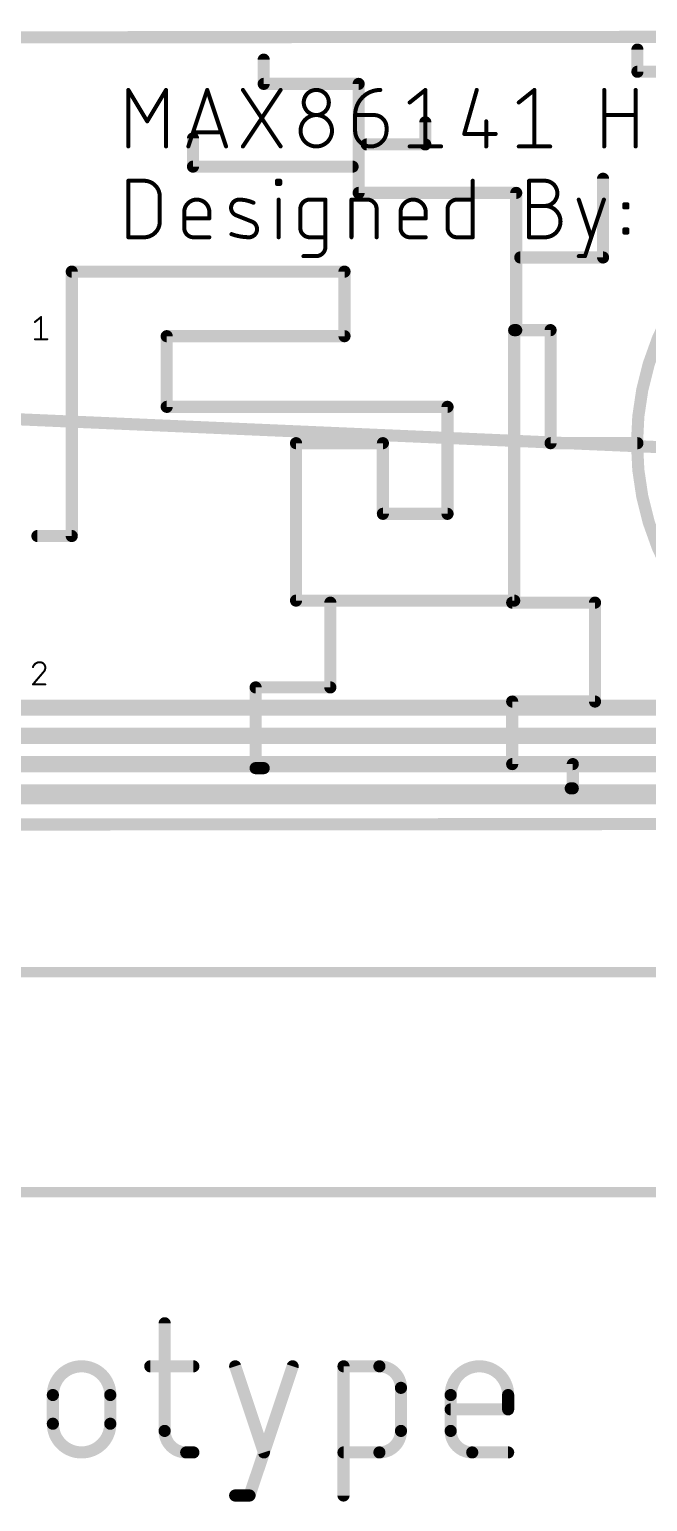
# Model space of a CAD drawing. Extents: x 121.2 to 197.3, y 1.3 to 32.2.
# Drawn here: x 163.27 to 171.04, y 3.45 to 21.97 of the extents above; entities that cross this region are included whole.
import ezdxf

# ---------------------------------------------------------------- set-up
doc = ezdxf.new("R2010")
doc.units = 0
for name, color, linetype in [('1', 12, 'CONTINUOUS'), ('114', 253, 'CONTINUOUS'), ('20', 31, 'CONTINUOUS'), ('22', 253, 'CONTINUOUS'), ('47', 253, 'CONTINUOUS'), ('48', 253, 'CONTINUOUS')]:
    doc.layers.add(name, color=color, linetype=linetype)

msp = doc.modelspace()

# ---------------------------------------------------------------- linework, layer by layer
at = {"layer": '1'}
for points, const_width in [([(154.0764, 13.4366), (180.6474, 13.4366)], 0.2), ([(182.0672, 13.081), (153.8177, 13.081)], 0.2032), ([(153.6192, 12.7254), (183.5658, 12.7254)], 0.2032), ([(152.7706, 12.3444), (187.5134, 12.3444)], 0.254)]:
    msp.add_lwpolyline(points, dxfattribs=dict(at, const_width=const_width))
at = {"layer": '114'}
for points, const_width in [([(164.5158, 20.4978), (164.5158, 21.209)], 0.0508), ([(164.5158, 21.209), (164.7529, 20.8139)], 0.0508), ([(164.7529, 20.8139), (164.9899, 21.209)], 0.0508), ([(164.9899, 21.209), (164.9899, 20.4978)], 0.0508), ([(165.2702, 20.4978), (165.5072, 21.209)], 0.0508), ([(165.5072, 21.209), (165.7443, 20.4978)], 0.0508), ([(165.956, 20.4978), (166.4301, 21.209)], 0.0508), ([(165.956, 21.209), (166.4301, 20.4978)], 0.0508), ([(168.0529, 21.051), (168.2504, 21.209)], 0.0508), ([(168.2504, 21.209), (168.2504, 20.4978)], 0.0508), ([(168.8967, 21.209), (168.7387, 20.6558)], 0.0508), ([(169.4245, 21.051), (169.622, 21.209)], 0.0508), ([(169.622, 21.209), (169.622, 20.4978)], 0.0508), ([(170.4989, 20.4978), (170.4989, 21.209)], 0.0508), ([(170.894, 21.209), (170.894, 20.4978)], 0.0508), ([(167.3671, 20.8929), (167.6041, 20.8929)], 0.0508), ([(167.3671, 20.6954), (167.3671, 20.8929)], 0.0508), ([(167.7622, 20.7349), (167.7622, 20.6954)], 0.0508), ([(169.0152, 20.8139), (169.0152, 20.4978)], 0.0508), ([(170.4989, 20.8929), (170.894, 20.8929)], 0.0508), ([(165.685, 20.6756), (165.3294, 20.6756)], 0.0508), ([(168.7387, 20.6558), (169.1338, 20.6558)], 0.0508), ([(168.0529, 20.4978), (168.448, 20.4978)], 0.0508), ([(169.4245, 20.4978), (169.8196, 20.4978)], 0.0508), ([(164.5158, 19.3548), (164.5158, 20.066)], 0.0508), ([(164.5158, 20.066), (164.7134, 20.066)], 0.0508), ([(166.3852, 20.0265), (166.3852, 20.066)], 0.0508), ([(166.3852, 20.066), (166.4247, 20.066)], 0.0508), ([(166.4247, 20.0265), (166.3852, 20.0265)], 0.0508), ([(166.4247, 20.066), (166.4247, 20.0265)], 0.0508), ([(168.8458, 20.066), (168.8458, 19.3548)], 0.0508), ([(169.5543, 19.3548), (169.5543, 20.066)], 0.0508), ([(169.5543, 20.066), (169.7518, 20.066)], 0.0508), ([(164.9109, 19.8684), (164.9109, 19.5524)], 0.0508), ([(166.405, 19.3548), (166.405, 19.8289)], 0.0508), ([(166.7966, 19.8289), (166.9941, 19.8289)], 0.0508), ([(166.9941, 19.8289), (166.9941, 19.2363)], 0.0508), ([(167.3213, 19.3548), (167.3213, 19.8289)], 0.0508), ([(167.3213, 19.8289), (167.5189, 19.8289)], 0.0508), ([(168.6482, 19.8289), (168.8458, 19.8289)], 0.0508), ([(170.1788, 19.8289), (170.3369, 19.3548)], 0.0508), ([(170.2579, 19.1177), (170.4949, 19.8289)], 0.0508), ([(165.2182, 19.4733), (165.2182, 19.6709)], 0.0508), ([(165.5343, 19.6709), (165.5343, 19.5919)], 0.0508), ([(166.0694, 19.5524), (165.8719, 19.6314)], 0.0508), ([(166.678, 19.4733), (166.678, 19.7104)], 0.0508), ([(167.6374, 19.7104), (167.6374, 19.3548)], 0.0508), ([(167.9386, 19.4733), (167.9386, 19.6709)], 0.0508), ([(168.2547, 19.6709), (168.2547, 19.5919)], 0.0508), ([(168.5297, 19.4733), (168.5297, 19.7104)], 0.0508), ([(169.5543, 19.7499), (169.7518, 19.7499)], 0.0508), ([(170.7515, 19.7302), (170.7515, 19.7697)], 0.0508), ([(170.7515, 19.7697), (170.791, 19.7697)], 0.0508), ([(170.791, 19.7302), (170.7515, 19.7302)], 0.0508), ([(170.791, 19.7697), (170.791, 19.7302)], 0.0508), ([(165.5343, 19.5919), (165.2182, 19.5919)], 0.0508), ([(168.2547, 19.5919), (167.9386, 19.5919)], 0.0508), ([(170.7515, 19.4141), (170.7515, 19.4536)], 0.0508), ([(170.7515, 19.4536), (170.791, 19.4536)], 0.0508), ([(170.791, 19.4536), (170.791, 19.4141)], 0.0508), ([(164.7134, 19.3548), (164.5158, 19.3548)], 0.0508), ([(165.5343, 19.3548), (165.3368, 19.3548)], 0.0508), ([(166.9941, 19.3548), (166.7966, 19.3548)], 0.0508), ([(168.2547, 19.3548), (168.0571, 19.3548)], 0.0508), ([(168.8458, 19.3548), (168.6482, 19.3548)], 0.0508), ([(169.7518, 19.3548), (169.5543, 19.3548)], 0.0508), ([(170.791, 19.4141), (170.7515, 19.4141)], 0.0508), ([(166.8756, 19.1177), (166.7175, 19.1177)], 0.0508), ([(170.1788, 19.1177), (170.2579, 19.1177)], 0.0508), ([(163.3417, 18.2894), (163.4193, 18.3515)], 0.0254), ([(163.4193, 18.3515), (163.4193, 18.0721)], 0.0254), ([(163.3417, 18.0721), (163.4969, 18.0721)], 0.0254), ([(163.4483, 13.8839), (163.3163, 13.7287)], 0.0254), ([(163.3163, 13.7287), (163.4716, 13.7287)], 0.0254)]:
    msp.add_lwpolyline(points, dxfattribs=dict(at, const_width=const_width))
for points, const_width in [([(164.5285, 21.209, 1), (164.5031, 21.209)], 0.0254), ([(164.5267, 21.2155, 1), (164.5049, 21.2025)], 0.0254), ([(165.0026, 21.209, 1), (164.9772, 21.209)], 0.0254), ([(165.0008, 21.2025, 1), (164.979, 21.2155)], 0.0254), ([(165.5193, 21.213, 1), (165.4952, 21.205)], 0.0254), ([(165.5193, 21.205, 1), (165.4952, 21.213)], 0.0254), ([(165.9665, 21.216, 1), (165.9454, 21.202)], 0.0254), ([(166.4407, 21.202, 1), (166.4195, 21.216)], 0.0254), ([(167.0369, 21.051, 1), (166.7208, 21.051)], 0.0508), ([(167.6832, 21.209, 0.4142), (167.3671, 20.8929)], 0.0508), ([(167.6832, 21.1963, 1), (167.6832, 21.2217)], 0.0254), ([(168.2631, 21.209, 1), (168.2377, 21.209)], 0.0254), ([(168.2584, 21.1991, 1), (168.2425, 21.2189)], 0.0254), ([(168.9089, 21.2055, 1), (168.8845, 21.2125)], 0.0254), ([(169.6347, 21.209, 1), (169.6093, 21.209)], 0.0254), ([(169.6299, 21.1991, 1), (169.6141, 21.2189)], 0.0254), ([(170.5116, 21.209, 1), (170.4862, 21.209)], 0.0254), ([(170.9067, 21.209, 1), (170.8813, 21.209)], 0.0254), ([(166.7208, 21.051, 1), (167.0369, 21.051)], 0.0508), ([(166.7335, 21.051, 1), (166.7081, 21.051)], 0.0254), ([(166.7081, 21.051, 1), (166.7335, 21.051)], 0.0254), ([(167.0496, 21.051, 1), (167.0242, 21.051)], 0.0254), ([(167.0242, 21.051, 1), (167.0496, 21.051)], 0.0254), ([(168.0449, 21.0609, 1), (168.0608, 21.041)], 0.0254), ([(169.4165, 21.0609, 1), (169.4324, 21.041)], 0.0254), ([(164.742, 20.8204, 1), (164.7638, 20.8074)], 0.0254), ([(164.742, 20.8074, 1), (164.7638, 20.8204)], 0.0254), ([(167.0764, 20.6954, 1), (166.6813, 20.6954)], 0.0508), ([(167.3671, 20.9056, 1), (167.3671, 20.8802)], 0.0254), ([(167.3798, 20.8929, 1), (167.3544, 20.8929)], 0.0254), ([(167.3544, 20.8929, 1), (167.3798, 20.8929)], 0.0254), ([(167.7622, 20.7349, 0.4142), (167.6041, 20.8929)], 0.0508), ([(167.6041, 20.9056, 1), (167.6041, 20.8802)], 0.0254), ([(167.6041, 20.8802, 1), (167.6041, 20.9056)], 0.0254), ([(167.7749, 20.7349, 1), (167.7495, 20.7349)], 0.0254), ([(167.7495, 20.7349, 1), (167.7749, 20.7349)], 0.0254), ([(169.0279, 20.8139, 1), (169.0025, 20.8139)], 0.0254), ([(170.4989, 20.9056, 1), (170.4989, 20.8802)], 0.0254), ([(170.894, 20.8802, 1), (170.894, 20.9056)], 0.0254), ([(165.3294, 20.6883, 1), (165.3294, 20.6629)], 0.0254), ([(165.685, 20.6629, 1), (165.685, 20.6883)], 0.0254), ([(166.6813, 20.6954, 1), (167.0764, 20.6954)], 0.0508), ([(166.694, 20.6954, 1), (166.6686, 20.6954)], 0.0254), ([(166.6686, 20.6954, 1), (166.694, 20.6954)], 0.0254), ([(167.0891, 20.6954, 1), (167.0637, 20.6954)], 0.0254), ([(167.0637, 20.6954, 1), (167.0891, 20.6954)], 0.0254), ([(167.3671, 20.6954, 1), (167.7622, 20.6954)], 0.0508), ([(167.3798, 20.6954, 1), (167.3544, 20.6954)], 0.0254), ([(167.3544, 20.6954, 1), (167.3798, 20.6954)], 0.0254), ([(167.7749, 20.6954, 1), (167.7495, 20.6954)], 0.0254), ([(167.7495, 20.6954, 1), (167.7749, 20.6954)], 0.0254), ([(168.7387, 20.6685, 1), (168.7387, 20.6431)], 0.0254), ([(168.7265, 20.6593, 1), (168.7509, 20.6524)], 0.0254), ([(169.1338, 20.6431, 1), (169.1338, 20.6685)], 0.0254), ([(164.5031, 20.4978, 1), (164.5285, 20.4978)], 0.0254), ([(164.9772, 20.4978, 1), (165.0026, 20.4978)], 0.0254), ([(165.2581, 20.5018, 1), (165.2822, 20.4938)], 0.0254), ([(165.7323, 20.4938, 1), (165.7564, 20.5018)], 0.0254), ([(165.9454, 20.5048, 1), (165.9665, 20.4908)], 0.0254), ([(166.4195, 20.4908, 1), (166.4407, 20.5048)], 0.0254), ([(168.0529, 20.5105, 1), (168.0529, 20.4851)], 0.0254), ([(168.2377, 20.4978, 1), (168.2631, 20.4978)], 0.0254), ([(168.448, 20.4851, 1), (168.448, 20.5105)], 0.0254), ([(169.0025, 20.4978, 1), (169.0279, 20.4978)], 0.0254), ([(169.4245, 20.5105, 1), (169.4245, 20.4851)], 0.0254), ([(169.6093, 20.4978, 1), (169.6347, 20.4978)], 0.0254), ([(169.8196, 20.4851, 1), (169.8196, 20.5105)], 0.0254), ([(170.4862, 20.4978, 1), (170.5116, 20.4978)], 0.0254), ([(170.8813, 20.4978, 1), (170.9067, 20.4978)], 0.0254), ([(164.5285, 20.066, 1), (164.5031, 20.066)], 0.0254), ([(164.5158, 20.0787, 1), (164.5158, 20.0533)], 0.0254), ([(164.9109, 19.8684, 0.4142), (164.7134, 20.066)], 0.0508), ([(164.7134, 20.0787, 1), (164.7134, 20.0533)], 0.0254), ([(164.7134, 20.0533, 1), (164.7134, 20.0787)], 0.0254), ([(166.3979, 20.066, 1), (166.3725, 20.066)], 0.0254), ([(166.3852, 20.0787, 1), (166.3852, 20.0533)], 0.0254), ([(166.3852, 20.0392, 1), (166.3852, 20.0138)], 0.0254), ([(166.3725, 20.0265, 1), (166.3979, 20.0265)], 0.0254), ([(166.4374, 20.066, 1), (166.412, 20.066)], 0.0254), ([(166.412, 20.0265, 1), (166.4374, 20.0265)], 0.0254), ([(166.4247, 20.0533, 1), (166.4247, 20.0787)], 0.0254), ([(166.4247, 20.0138, 1), (166.4247, 20.0392)], 0.0254), ([(168.8585, 20.066, 1), (168.8331, 20.066)], 0.0254), ([(169.567, 20.066, 1), (169.5416, 20.066)], 0.0254), ([(169.5543, 20.0787, 1), (169.5543, 20.0533)], 0.0254), ([(169.7518, 19.7499, 1), (169.7518, 20.066)], 0.0508), ([(169.7518, 20.0787, 1), (169.7518, 20.0533)], 0.0254), ([(169.7518, 20.0533, 1), (169.7518, 20.0787)], 0.0254), ([(164.9236, 19.8684, 1), (164.8982, 19.8684)], 0.0254), ([(164.8982, 19.8684, 1), (164.9236, 19.8684)], 0.0254), ([(165.5343, 19.6709, 1), (165.2182, 19.6709)], 0.0508), ([(165.9114, 19.8289, 0.8318), (165.8719, 19.6314)], 0.0508), ([(166.0892, 19.7894, 0.1025), (165.9114, 19.8289)], 0.0508), ([(165.9116, 19.8416, 1), (165.9112, 19.8162)], 0.0254), ([(165.9112, 19.8162, 1), (165.9116, 19.8416)], 0.0254), ([(166.4177, 19.8289, 1), (166.3923, 19.8289)], 0.0254), ([(166.7966, 19.8289, 0.4142), (166.678, 19.7104)], 0.0508), ([(166.7966, 19.8416, 1), (166.7966, 19.8162)], 0.0254), ([(166.7966, 19.8162, 1), (166.7966, 19.8416)], 0.0254), ([(167.0068, 19.8289, 1), (166.9814, 19.8289)], 0.0254), ([(166.9941, 19.8162, 1), (166.9941, 19.8416)], 0.0254), ([(167.3213, 19.8416, 1), (167.3213, 19.8162)], 0.0254), ([(167.334, 19.8289, 1), (167.3087, 19.8289)], 0.0254), ([(167.6374, 19.7104, 0.4142), (167.5189, 19.8289)], 0.0508), ([(167.5189, 19.8416, 1), (167.5189, 19.8162)], 0.0254), ([(167.5189, 19.8162, 1), (167.5189, 19.8416)], 0.0254), ([(168.2547, 19.6709, 1), (167.9386, 19.6709)], 0.0508), ([(168.6482, 19.8289, 0.4142), (168.5297, 19.7104)], 0.0508), ([(168.6482, 19.8416, 1), (168.6482, 19.8162)], 0.0254), ([(168.6482, 19.8162, 1), (168.6482, 19.8416)], 0.0254), ([(168.8458, 19.8162, 1), (168.8458, 19.8416)], 0.0254), ([(170.1909, 19.8329, 1), (170.1668, 19.8249)], 0.0254), ([(170.507, 19.8249, 1), (170.4829, 19.8329)], 0.0254), ([(165.2309, 19.6709, 1), (165.2055, 19.6709)], 0.0254), ([(165.2055, 19.6709, 1), (165.2309, 19.6709)], 0.0254), ([(165.547, 19.6709, 1), (165.5216, 19.6709)], 0.0254), ([(165.5216, 19.6709, 1), (165.547, 19.6709)], 0.0254), ([(165.8766, 19.6432, 1), (165.8672, 19.6196)], 0.0254), ([(165.8672, 19.6196, 1), (165.8766, 19.6432)], 0.0254), ([(166.084, 19.7778, 1), (166.0944, 19.801)], 0.0254), ([(166.6907, 19.7104, 1), (166.6653, 19.7104)], 0.0254), ([(166.6653, 19.7104, 1), (166.6907, 19.7104)], 0.0254), ([(167.6501, 19.7104, 1), (167.6247, 19.7104)], 0.0254), ([(167.6247, 19.7104, 1), (167.6501, 19.7104)], 0.0254), ([(167.9513, 19.6709, 1), (167.9259, 19.6709)], 0.0254), ([(167.9259, 19.6709, 1), (167.9513, 19.6709)], 0.0254), ([(168.2674, 19.6709, 1), (168.242, 19.6709)], 0.0254), ([(168.242, 19.6709, 1), (168.2674, 19.6709)], 0.0254), ([(168.5424, 19.7104, 1), (168.517, 19.7104)], 0.0254), ([(168.517, 19.7104, 1), (168.5424, 19.7104)], 0.0254), ([(169.5543, 19.7626, 1), (169.5543, 19.7372)], 0.0254), ([(169.7518, 19.3548, 1), (169.7518, 19.7499)], 0.0508), ([(169.7518, 19.7626, 1), (169.7518, 19.7372)], 0.0254), ([(169.7518, 19.7626, 1), (169.7518, 19.7372)], 0.0254), ([(169.7518, 19.7372, 1), (169.7518, 19.7626)], 0.0254), ([(170.7642, 19.7697, 1), (170.7388, 19.7697)], 0.0254), ([(170.7515, 19.7824, 1), (170.7515, 19.757)], 0.0254), ([(170.7515, 19.7429, 1), (170.7515, 19.7175)], 0.0254), ([(170.7388, 19.7302, 1), (170.7642, 19.7302)], 0.0254), ([(170.8037, 19.7697, 1), (170.7783, 19.7697)], 0.0254), ([(170.7783, 19.7302, 1), (170.8037, 19.7302)], 0.0254), ([(170.791, 19.757, 1), (170.791, 19.7824)], 0.0254), ([(170.791, 19.7175, 1), (170.791, 19.7429)], 0.0254), ([(164.7134, 19.3548, 0.4142), (164.9109, 19.5524)], 0.0508), ([(164.9236, 19.5524, 1), (164.8982, 19.5524)], 0.0254), ([(164.8982, 19.5524, 1), (164.9236, 19.5524)], 0.0254), ([(165.2182, 19.6046, 1), (165.2182, 19.5792)], 0.0254), ([(165.2182, 19.4733, 0.4142), (165.3368, 19.3548)], 0.0508), ([(165.2309, 19.4733, 1), (165.2055, 19.4733)], 0.0254), ([(165.2055, 19.4733, 1), (165.2309, 19.4733)], 0.0254), ([(165.5216, 19.5919, 1), (165.547, 19.5919)], 0.0254), ([(165.5343, 19.5792, 1), (165.5343, 19.6046)], 0.0254), ([(166.0299, 19.3548, 0.8318), (166.0694, 19.5524)], 0.0508), ([(166.0741, 19.5641, 1), (166.0647, 19.5406)], 0.0254), ([(166.0647, 19.5406, 1), (166.0741, 19.5641)], 0.0254), ([(166.678, 19.4733, 0.4142), (166.7966, 19.3548)], 0.0508), ([(166.6907, 19.4733, 1), (166.6653, 19.4733)], 0.0254), ([(166.6653, 19.4733, 1), (166.6907, 19.4733)], 0.0254), ([(167.9386, 19.6046, 1), (167.9386, 19.5792)], 0.0254), ([(167.9386, 19.4733, 0.4142), (168.0571, 19.3548)], 0.0508), ([(167.9513, 19.4733, 1), (167.9259, 19.4733)], 0.0254), ([(167.9259, 19.4733, 1), (167.9513, 19.4733)], 0.0254), ([(168.242, 19.5919, 1), (168.2674, 19.5919)], 0.0254), ([(168.2547, 19.5792, 1), (168.2547, 19.6046)], 0.0254), ([(168.5297, 19.4733, 0.4142), (168.6482, 19.3548)], 0.0508), ([(168.5424, 19.4733, 1), (168.517, 19.4733)], 0.0254), ([(168.517, 19.4733, 1), (168.5424, 19.4733)], 0.0254), ([(170.7642, 19.4536, 1), (170.7388, 19.4536)], 0.0254), ([(170.7515, 19.4663, 1), (170.7515, 19.4409)], 0.0254), ([(170.8037, 19.4536, 1), (170.7783, 19.4536)], 0.0254), ([(170.791, 19.4409, 1), (170.791, 19.4663)], 0.0254), ([(164.5158, 19.3675, 1), (164.5158, 19.3421)], 0.0254), ([(164.5031, 19.3548, 1), (164.5285, 19.3548)], 0.0254), ([(164.7134, 19.3675, 1), (164.7134, 19.3421)], 0.0254), ([(164.7134, 19.3421, 1), (164.7134, 19.3675)], 0.0254), ([(165.3368, 19.3675, 1), (165.3368, 19.3421)], 0.0254), ([(165.3368, 19.3421, 1), (165.3368, 19.3675)], 0.0254), ([(165.5343, 19.3421, 1), (165.5343, 19.3675)], 0.0254), ([(165.8169, 19.4063, 1), (165.8083, 19.3824)], 0.0254), ([(165.8126, 19.3943, 0.083), (166.0299, 19.3548)], 0.0508), ([(166.0301, 19.3675, 1), (166.0297, 19.3421)], 0.0254), ([(166.0297, 19.3421, 1), (166.0301, 19.3675)], 0.0254), ([(166.3923, 19.3548, 1), (166.4177, 19.3548)], 0.0254), ([(166.7966, 19.3675, 1), (166.7966, 19.3421)], 0.0254), ([(166.7966, 19.3421, 1), (166.7966, 19.3675)], 0.0254), ([(166.9941, 19.3421, 1), (166.9941, 19.3675)], 0.0254), ([(167.3087, 19.3548, 1), (167.334, 19.3548)], 0.0254), ([(167.6247, 19.3548, 1), (167.6501, 19.3548)], 0.0254), ([(168.0571, 19.3675, 1), (168.0571, 19.3421)], 0.0254), ([(168.0571, 19.3421, 1), (168.0571, 19.3675)], 0.0254), ([(168.2547, 19.3421, 1), (168.2547, 19.3675)], 0.0254), ([(168.6482, 19.3675, 1), (168.6482, 19.3421)], 0.0254), ([(168.6482, 19.3421, 1), (168.6482, 19.3675)], 0.0254), ([(168.8331, 19.3548, 1), (168.8585, 19.3548)], 0.0254), ([(168.8458, 19.3421, 1), (168.8458, 19.3675)], 0.0254), ([(169.5543, 19.3675, 1), (169.5543, 19.3421)], 0.0254), ([(169.5416, 19.3548, 1), (169.567, 19.3548)], 0.0254), ([(169.7518, 19.3675, 1), (169.7518, 19.3421)], 0.0254), ([(169.7518, 19.3421, 1), (169.7518, 19.3675)], 0.0254), ([(170.3248, 19.3508, 1), (170.3489, 19.3588)], 0.0254), ([(170.7515, 19.4268, 1), (170.7515, 19.4014)], 0.0254), ([(170.7388, 19.4141, 1), (170.7642, 19.4141)], 0.0254), ([(170.7783, 19.4141, 1), (170.8037, 19.4141)], 0.0254), ([(170.791, 19.4014, 1), (170.791, 19.4268)], 0.0254), ([(166.7175, 19.1304, 1), (166.7175, 19.105)], 0.0254), ([(166.8756, 19.1177, 0.4142), (166.9941, 19.2363)], 0.0508), ([(166.8756, 19.1304, 1), (166.8756, 19.105)], 0.0254), ([(166.8756, 19.105, 1), (166.8756, 19.1304)], 0.0254), ([(167.0068, 19.2363, 1), (166.9814, 19.2363)], 0.0254), ([(166.9814, 19.2363, 1), (167.0068, 19.2363)], 0.0254), ([(170.1788, 19.1304, 1), (170.1788, 19.105)], 0.0254), ([(170.2458, 19.1218, 1), (170.2699, 19.1137)], 0.0254), ([(170.2579, 19.105, 1), (170.2579, 19.1304)], 0.0254), ([(163.4257, 18.3515, 1), (163.413, 18.3515)], 0.0127), ([(163.4233, 18.3465, 1), (163.4154, 18.3565)], 0.0127), ([(163.3378, 18.2944, 1), (163.3457, 18.2845)], 0.0127), ([(163.3417, 18.0785, 1), (163.3417, 18.0658)], 0.0127), ([(163.413, 18.0721, 1), (163.4257, 18.0721)], 0.0127), ([(163.4969, 18.0658, 1), (163.4969, 18.0785)], 0.0127), ([(163.4017, 14.0081, 0.3252), (163.3163, 13.946)], 0.0254), ([(163.3103, 13.948, 1), (163.3224, 13.9441)], 0.0127), ([(163.4017, 14.0145, 1), (163.4017, 14.0018)], 0.0127), ([(163.4716, 13.9383, 0.4142), (163.4017, 14.0081)], 0.0254), ([(163.4017, 14.0018, 1), (163.4017, 14.0144)], 0.0127), ([(163.4483, 13.8839, 0.2053), (163.4716, 13.9383)], 0.0254), ([(163.4439, 13.8885, 1), (163.4526, 13.8793)], 0.0127), ([(163.4531, 13.8798, 1), (163.4434, 13.888)], 0.0127), ([(163.4779, 13.9382, 1), (163.4652, 13.9383)], 0.0127), ([(163.4652, 13.9383, 1), (163.4779, 13.9383)], 0.0127), ([(163.3115, 13.7328, 1), (163.3212, 13.7246)], 0.0127), ([(163.3163, 13.735, 1), (163.3163, 13.7224)], 0.0127), ([(163.4716, 13.7224, 1), (163.4716, 13.735)], 0.0127)]:
    msp.add_lwpolyline(points, format="xyb", dxfattribs=dict(at, const_width=const_width))
at = {"layer": '20', "const_width": 0.1524}
for points in [[(122.7836, 21.844), (196.4952, 21.894)], [(196.2412, 11.988), (122.5296, 11.938)]]:
    msp.add_lwpolyline(points, dxfattribs=at)
at = {"layer": '22', "const_width": 0.1524}
for points in [[(170.9166, 21.4376), (170.9166, 21.717)], [(166.2176, 21.2852), (166.2176, 21.59)], [(173.6598, 21.4376), (170.9166, 21.4376)], [(167.4114, 21.2852), (166.2176, 21.2852)], [(167.4114, 19.9136), (167.4114, 21.2852)], [(168.2496, 20.5232), (168.2496, 20.8026)], [(165.3286, 20.2438), (165.3286, 20.5994)], [(167.513, 20.5232), (168.2496, 20.5232)], [(167.3352, 20.2438), (165.3286, 20.2438)], [(170.4848, 19.1008), (170.4848, 20.0914)], [(169.3926, 19.9136), (167.4114, 19.9136)], [(169.3926, 18.1864), (169.3926, 19.9136)], [(169.4434, 19.1008), (170.4848, 19.1008)], [(167.2336, 18.923), (163.8046, 18.923)], [(163.8046, 18.923), (163.8046, 15.5956)], [(167.2336, 18.1102), (167.2336, 18.923)], [(164.9984, 17.2212), (164.9984, 18.1102)], [(164.9984, 18.1102), (167.2336, 18.1102)], [(169.3926, 18.1864), (169.3672, 18.1864)], [(169.3672, 18.1864), (169.3672, 14.7828)], [(169.8244, 18.1864), (169.3926, 18.1864)], [(169.8244, 16.764), (169.8244, 18.1864)], [(168.529, 17.2212), (164.9984, 17.2212)], [(168.529, 15.875), (168.529, 17.2212)], [(166.624, 14.7828), (166.624, 16.764)], [(166.624, 16.764), (167.7162, 16.764)], [(167.7162, 16.764), (167.7162, 15.875)], [(170.9166, 16.764), (169.8244, 16.764)], [(167.7162, 15.875), (168.529, 15.875)], [(163.8046, 15.5956), (163.3728, 15.5956)], [(169.3672, 14.7828), (166.624, 14.7828)], [(167.0558, 14.7574), (167.0558, 13.6906)], [(169.3418, 14.7574), (170.3832, 14.7574)], [(170.3832, 14.7574), (170.3832, 13.5128)], [(167.0558, 13.6906), (166.116, 13.6906)], [(166.116, 13.6906), (166.116, 12.6746)], [(170.3832, 13.5128), (169.3418, 13.5128)], [(169.3418, 13.5128), (169.3418, 12.7254)], [(169.3418, 12.7254), (170.1038, 12.7254)], [(170.1038, 12.7254), (170.1038, 12.4206)], [(166.116, 12.6746), (166.2176, 12.6746)], [(170.1038, 12.4206), (170.0784, 12.4206)]]:
    msp.add_lwpolyline(points, dxfattribs=at)
at = {"layer": '22'}
for points, const_width in [([(170.9547, 21.717, 1), (170.8785, 21.717)], 0.0762), ([(166.2557, 21.59, 1), (166.1795, 21.59)], 0.0762), ([(170.9166, 21.4757, 1), (170.9166, 21.3995)], 0.0762), ([(166.2176, 21.3233, 1), (166.2176, 21.2471)], 0.0762), ([(166.1795, 21.2852, 1), (166.2557, 21.2852)], 0.0762), ([(167.4495, 21.2852, 1), (167.3733, 21.2852)], 0.0762), ([(167.4114, 21.2471, 1), (167.4114, 21.3233)], 0.0762), ([(170.8785, 21.4376, 1), (170.9547, 21.4376)], 0.0762), ([(168.2877, 20.8026, 1), (168.2115, 20.8026)], 0.0762), ([(165.3667, 20.5994, 1), (165.2905, 20.5994)], 0.0762), ([(167.513, 20.5613, 1), (167.513, 20.4851)], 0.0762), ([(168.2496, 20.4851, 1), (168.2496, 20.5613)], 0.0762), ([(168.2115, 20.5232, 1), (168.2877, 20.5232)], 0.0762), ([(165.3286, 20.2819, 1), (165.3286, 20.2057)], 0.0762), ([(165.2905, 20.2438, 1), (165.3667, 20.2438)], 0.0762), ([(167.3352, 20.2057, 1), (167.3352, 20.2819)], 0.0762), ([(174.3456, 13.3297, 1), (174.3456, 20.1983, 1), (174.3456, 13.3297)], 0.1524), ([(170.5229, 20.0914, 1), (170.4467, 20.0914)], 0.0762), ([(167.4114, 19.9517, 1), (167.4114, 19.8755)], 0.0762), ([(167.3733, 19.9136, 1), (167.4495, 19.9136)], 0.0762), ([(169.4307, 19.9136, 1), (169.3545, 19.9136)], 0.0762), ([(169.3926, 19.8755, 1), (169.3926, 19.9517)], 0.0762), ([(169.4434, 19.1389, 1), (169.4434, 19.0627)], 0.0762), ([(170.4467, 19.1008, 1), (170.5229, 19.1008)], 0.0762), ([(170.4848, 19.0627, 1), (170.4848, 19.1389)], 0.0762), ([(163.8046, 18.9611, 1), (163.8046, 18.8849)], 0.0762), ([(163.8427, 18.923, 1), (163.7665, 18.923)], 0.0762), ([(167.2717, 18.923, 1), (167.1955, 18.923)], 0.0762), ([(167.2336, 18.8849, 1), (167.2336, 18.9611)], 0.0762), ([(165.0365, 18.1102, 1), (164.9603, 18.1102)], 0.0762), ([(164.9984, 18.1483, 1), (164.9984, 18.0721)], 0.0762), ([(167.2336, 18.0721, 1), (167.2336, 18.1483)], 0.0762), ([(169.3672, 18.2245, 1), (169.3672, 18.1483)], 0.0762), ([(169.4053, 18.1864, 1), (169.3291, 18.1864)], 0.0762), ([(169.3926, 18.2245, 1), (169.3926, 18.1483)], 0.0762), ([(169.3545, 18.1864, 1), (169.4307, 18.1864)], 0.0762), ([(169.3926, 18.1483, 1), (169.3926, 18.2245)], 0.0762), ([(169.8625, 18.1864, 1), (169.7863, 18.1864)], 0.0762), ([(169.8244, 18.1483, 1), (169.8244, 18.2245)], 0.0762), ([(167.1955, 18.1102, 1), (167.2717, 18.1102)], 0.0762), ([(164.9984, 17.2593, 1), (164.9984, 17.1831)], 0.0762), ([(164.9603, 17.2212, 1), (165.0365, 17.2212)], 0.0762), ([(168.5671, 17.2212, 1), (168.4909, 17.2212)], 0.0762), ([(168.529, 17.1831, 1), (168.529, 17.2593)], 0.0762), ([(166.6621, 16.764, 1), (166.5859, 16.764)], 0.0762), ([(166.624, 16.8021, 1), (166.624, 16.7259)], 0.0762), ([(167.7543, 16.764, 1), (167.6781, 16.764)], 0.0762), ([(167.7162, 16.7259, 1), (167.7162, 16.8021)], 0.0762), ([(169.8244, 16.8021, 1), (169.8244, 16.7259)], 0.0762), ([(169.7863, 16.764, 1), (169.8625, 16.764)], 0.0762), ([(170.9166, 16.7259, 1), (170.9166, 16.8021)], 0.0762), ([(167.7162, 15.9131, 1), (167.7162, 15.8369)], 0.0762), ([(168.529, 15.8369, 1), (168.529, 15.9131)], 0.0762), ([(167.6781, 15.875, 1), (167.7543, 15.875)], 0.0762), ([(168.4909, 15.875, 1), (168.5671, 15.875)], 0.0762), ([(163.3728, 15.6337, 1), (163.3728, 15.5575)], 0.0762), ([(163.7665, 15.5956, 1), (163.8427, 15.5956)], 0.0762), ([(163.8046, 15.5575, 1), (163.8046, 15.6337)], 0.0762), ([(166.624, 14.8209, 1), (166.624, 14.7447)], 0.0762), ([(166.5859, 14.7828, 1), (166.6621, 14.7828)], 0.0762), ([(167.0939, 14.7574, 1), (167.0177, 14.7574)], 0.0762), ([(169.3418, 14.7955, 1), (169.3418, 14.7193)], 0.0762), ([(169.3291, 14.7828, 1), (169.4053, 14.7828)], 0.0762), ([(169.3672, 14.7447, 1), (169.3672, 14.8209)], 0.0762), ([(170.4213, 14.7574, 1), (170.3451, 14.7574)], 0.0762), ([(170.3832, 14.7193, 1), (170.3832, 14.7955)], 0.0762), ([(166.116, 13.7287, 1), (166.116, 13.6525)], 0.0762), ([(166.1541, 13.6906, 1), (166.0779, 13.6906)], 0.0762), ([(167.0177, 13.6906, 1), (167.0939, 13.6906)], 0.0762), ([(167.0558, 13.6525, 1), (167.0558, 13.7287)], 0.0762), ([(169.3418, 13.5509, 1), (169.3418, 13.4747)], 0.0762), ([(169.3799, 13.5128, 1), (169.3037, 13.5128)], 0.0762), ([(170.3451, 13.5128, 1), (170.4213, 13.5128)], 0.0762), ([(170.3832, 13.4747, 1), (170.3832, 13.5509)], 0.0762), ([(169.3418, 12.7635, 1), (169.3418, 12.6873)], 0.0762), ([(170.1419, 12.7254, 1), (170.0657, 12.7254)], 0.0762), ([(170.1038, 12.6873, 1), (170.1038, 12.7635)], 0.0762), ([(166.116, 12.7127, 1), (166.116, 12.6365)], 0.0762), ([(166.0779, 12.6746, 1), (166.1541, 12.6746)], 0.0762), ([(166.2176, 12.6365, 1), (166.2176, 12.7127)], 0.0762), ([(169.3037, 12.7254, 1), (169.3799, 12.7254)], 0.0762), ([(170.0784, 12.4587, 1), (170.0784, 12.3825)], 0.0762), ([(170.0657, 12.4206, 1), (170.1419, 12.4206)], 0.0762), ([(170.1038, 12.3825, 1), (170.1038, 12.4587)], 0.0762)]:
    msp.add_lwpolyline(points, format="xyb", dxfattribs=dict(at, const_width=const_width))
at = {"layer": '47'}
for points, const_width in [([(188.1378, 15.9766), (158.369, 17.272)], 0.1524), ([(121.3246, 10.1092), (191.197, 10.1092)], 0.13), ([(197.1922, 7.3406), (121.3246, 7.3406)], 0.13)]:
    msp.add_lwpolyline(points, dxfattribs=dict(at, const_width=const_width))
at = {"layer": '48', "const_width": 0.1524}
for points in [[(164.9721, 5.6896), (164.9721, 4.3349)], [(164.7915, 5.1477), (165.3334, 5.1477)], [(165.8591, 5.1477), (166.2203, 4.064)], [(166.0397, 3.5221), (166.5816, 5.1477)], [(167.2211, 3.5221), (167.2211, 5.1477)], [(167.2211, 5.1477), (167.6727, 5.1477)], [(163.5665, 4.4252), (163.5665, 4.7865)], [(164.289, 4.7865), (164.289, 4.4252)], [(167.9436, 4.8768), (167.9436, 4.3349)], [(168.5685, 4.3349), (168.5685, 4.7865)], [(169.291, 4.7865), (169.291, 4.6059)], [(169.291, 4.6059), (168.5685, 4.6059)], [(165.2431, 4.064), (165.3334, 4.064)], [(167.6727, 4.064), (167.2211, 4.064)], [(169.291, 4.064), (168.8394, 4.064)], [(165.8591, 3.5221), (166.0397, 3.5221)]]:
    msp.add_lwpolyline(points, dxfattribs=at)
at = {"layer": '48'}
for points, const_width in [([(165.0102, 5.6896, 1), (164.934, 5.6896)], 0.0762), ([(164.289, 4.7865, 1), (163.5665, 4.7865)], 0.1524), ([(164.7915, 5.1858, 1), (164.7915, 5.1096)], 0.0762), ([(165.3334, 5.1096, 1), (165.3334, 5.1858)], 0.0762), ([(165.8952, 5.1598, 1), (165.823, 5.1357)], 0.0762), ([(166.6177, 5.1357, 1), (166.5454, 5.1598)], 0.0762), ([(167.2592, 5.1477, 1), (167.183, 5.1477)], 0.0762), ([(167.2211, 5.1858, 1), (167.2211, 5.1096)], 0.0762), ([(167.9436, 4.8768, 0.4142), (167.6727, 5.1477)], 0.1524), ([(167.6727, 5.1858, 1), (167.6727, 5.1096)], 0.0762), ([(167.6727, 5.1096, 1), (167.6727, 5.1858)], 0.0762), ([(169.291, 4.7865, 1), (168.5685, 4.7865)], 0.1524), ([(163.6046, 4.7865, 1), (163.5284, 4.7865)], 0.0762), ([(163.5284, 4.7865, 1), (163.6046, 4.7865)], 0.0762), ([(164.3271, 4.7865, 1), (164.2509, 4.7865)], 0.0762), ([(164.2509, 4.7865, 1), (164.3271, 4.7865)], 0.0762), ([(167.9817, 4.8768, 1), (167.9055, 4.8768)], 0.0762), ([(167.9055, 4.8768, 1), (167.9817, 4.8768)], 0.0762), ([(168.6066, 4.7865, 1), (168.5304, 4.7865)], 0.0762), ([(168.5304, 4.7865, 1), (168.6066, 4.7865)], 0.0762), ([(169.3291, 4.7865, 1), (169.2529, 4.7865)], 0.0762), ([(169.2529, 4.7865, 1), (169.3291, 4.7865)], 0.0762), ([(168.5685, 4.644, 1), (168.5685, 4.5678)], 0.0762), ([(169.2529, 4.6059, 1), (169.3291, 4.6059)], 0.0762), ([(169.291, 4.5678, 1), (169.291, 4.644)], 0.0762), ([(163.5665, 4.4252, 1), (164.289, 4.4252)], 0.1524), ([(163.6046, 4.4252, 1), (163.5284, 4.4252)], 0.0762), ([(163.5284, 4.4252, 1), (163.6046, 4.4252)], 0.0762), ([(164.3271, 4.4252, 1), (164.2509, 4.4252)], 0.0762), ([(164.2509, 4.4252, 1), (164.3271, 4.4252)], 0.0762), ([(164.9721, 4.3349, 0.4142), (165.2431, 4.064)], 0.1524), ([(165.0102, 4.3349, 1), (164.934, 4.3349)], 0.0762), ([(164.934, 4.3349, 1), (165.0102, 4.3349)], 0.0762), ([(167.6727, 4.064, 0.4142), (167.9436, 4.3349)], 0.1524), ([(167.9817, 4.3349, 1), (167.9055, 4.3349)], 0.0762), ([(167.9055, 4.3349, 1), (167.9817, 4.3349)], 0.0762), ([(168.5685, 4.3349, 0.4142), (168.8394, 4.064)], 0.1524), ([(168.6066, 4.3349, 1), (168.5304, 4.3349)], 0.0762), ([(168.5304, 4.3349, 1), (168.6066, 4.3349)], 0.0762), ([(165.2431, 4.1021, 1), (165.2431, 4.0259)], 0.0762), ([(165.2431, 4.0259, 1), (165.2431, 4.1021)], 0.0762), ([(165.3334, 4.0259, 1), (165.3334, 4.1021)], 0.0762), ([(166.1842, 4.052, 1), (166.2565, 4.076)], 0.0762), ([(167.2211, 4.1021, 1), (167.2211, 4.0259)], 0.0762), ([(167.6727, 4.1021, 1), (167.6727, 4.0259)], 0.0762), ([(167.6727, 4.0259, 1), (167.6727, 4.1021)], 0.0762), ([(168.8394, 4.1021, 1), (168.8394, 4.0259)], 0.0762), ([(168.8394, 4.0259, 1), (168.8394, 4.1021)], 0.0762), ([(169.291, 4.0259, 1), (169.291, 4.1021)], 0.0762), ([(165.8591, 3.5602, 1), (165.8591, 3.484)], 0.0762), ([(166.0036, 3.5342, 1), (166.0759, 3.5101)], 0.0762), ([(166.0397, 3.484, 1), (166.0397, 3.5602)], 0.0762), ([(167.183, 3.5221, 1), (167.2592, 3.5221)], 0.0762)]:
    msp.add_lwpolyline(points, format="xyb", dxfattribs=dict(at, const_width=const_width))

doc.saveas('drawing.dxf')
